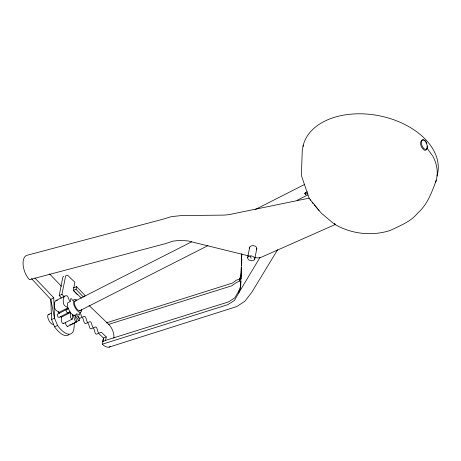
<?xml version="1.0" encoding="UTF-8"?>
<svg xmlns="http://www.w3.org/2000/svg" width="461" height="461" viewBox="0 0 461 461"><rect width="100%" height="100%" fill="white"/><g stroke="black" fill="none" stroke-linecap="round" stroke-linejoin="round"><path stroke-width="0.69" d="M68.971 302.255A7.278 2.899 63.1 0 0 67.692 306.882L68.245 308.582L57.446 314.218A1.809 0.72 63.1 0 0 57.648 316.177A1.809 0.72 63.1 0 0 59.106 317.427L61.083 316.361L61.572 317.064L61.509 320.902A1.809 0.72 63.1 0 0 62.535 323.224A1.809 0.72 63.1 0 0 63.589 323.08M70.602 301.725L70.642 299.16A1.809 0.72 63.1 0 1 71.432 298.78A1.809 0.72 63.1 0 1 72.59 300.578M61.572 317.064L70.435 312.558L72.515 314.736L72.458 318.58A1.809 0.72 63.1 0 1 71.397 318.718A1.809 0.72 63.1 0 1 70.377 316.402L70.435 312.558L68.245 308.582L66.309 309.711A1.809 0.72 63.1 0 0 66.517 311.671A1.809 0.72 63.1 0 0 67.969 312.921L69.98 311.93L61.083 316.361M307.925 193.194L305.436 194.456L305.464 192.491M241.731 253.792L240.561 288.033L238.683 293.006L234.384 300.543L227.815 304.658L102.273 344.229L103.489 338.046L106.237 336.893L101.524 332.427A1.809 0.98 67.3 0 0 100.723 332.404L99.611 332.928A1.809 0.98 67.3 0 1 97.686 331.09L97.11 328.929A1.809 0.98 67.3 0 0 96.556 327.662L95.986 327.114A1.809 0.98 67.3 0 0 95.185 327.091L94.073 327.615A1.809 0.98 67.3 0 1 92.154 325.777L91.572 323.616A1.809 0.98 67.3 0 0 91.024 322.348L90.448 321.801A1.809 0.98 67.3 0 0 89.653 321.778L88.535 322.302A1.809 0.98 67.3 0 1 86.616 320.464L86.034 318.303A1.809 0.98 67.3 0 0 85.487 317.035L84.91 316.488A1.809 0.98 67.3 0 0 84.115 316.465L82.997 316.989A1.809 0.98 67.3 0 1 81.078 315.151L80.496 312.99A1.809 0.98 67.3 0 0 80.191 312.114M240.861 281.152L240.694 286.148L238.815 291.116L234.637 297.99L228.391 301.961L105.598 340.374L102.786 341.561M240.936 279.014L241.322 267.599M241.397 265.461L241.789 254.046M241.334 272.607L241.212 276.174L239.334 281.147L236.159 282.685L231.837 285.78L108.669 324.348L89.048 305.476M241.633 265.726L241.795 259.053M74.325 323.052L74.088 327.316A21.673 9.208 64.5 0 1 57.544 325.449L54.594 326.855L51.569 319.548L50.785 299.408L31.481 278.571M102.849 341.526L103.489 338.046L98.769 333.574A1.809 0.98 67.3 0 0 97.974 333.557L96.862 334.081A1.809 0.98 67.3 0 1 94.937 332.237L94.361 330.082A1.809 0.98 67.3 0 0 93.808 328.814L93.237 328.261A1.809 0.98 67.3 0 0 92.436 328.244L91.324 328.768A1.809 0.98 67.3 0 1 89.405 326.924L88.702 324.325L87.699 322.948A1.809 0.98 67.3 0 0 86.899 322.93L85.786 323.455A1.809 0.98 67.3 0 1 83.867 321.617L83.285 319.456A1.809 0.98 67.3 0 0 82.738 318.188L82.162 317.641A1.809 0.98 67.3 0 0 81.367 317.617L80.249 318.142A1.809 0.98 67.3 0 1 78.33 316.304M105.598 340.374L106.237 336.893M61.14 298.204A1.809 0.98 67.3 0 0 60.593 296.936L59.198 295.553L62.725 277.649A3.613 1.959 67.5 0 1 63.751 276.375M247.672 257.538L249.729 247.067M254.726 259.099A3.613 2.368 11.1 0 0 249.943 255.941A3.613 2.368 11.1 0 0 248.928 259.923A3.613 2.368 11.1 0 0 254.726 259.099L256.783 248.629M303.309 145.1L302.266 150.413L301.39 175.497L309.21 198.472L321.357 213.184L333.032 223.038L335.527 224.374L261.473 257.163A7.226 5.048 6 0 1 256.097 257.734L254.703 257.388M59.198 295.553L61.947 294.406L65.525 276.485A3.613 1.959 67.5 0 1 68.28 275.926L74.913 282.293L73.305 290.338L77.212 294.562M83.406 297.022L76.071 289.335L76.607 286.65L73.374 287.837M84.657 296.705L84.922 295.363L76.607 286.65M241.339 274.289L239.461 279.257L239.334 281.147L241.166 278.081M436.308 180.078C431.928 191.932 427.71 204.327 417.868 212.873C410.826 221.804 400.056 225.636 390.173 230.471C371.779 236.458 350.93 233.923 334.323 224.098M427.151 145.843A5.399 2.363 76.1 0 1 427.099 148.315L426.661 149.289A5.348 2.772 82 0 1 423.895 149.819L422.282 148.131A5.348 3.538 68.5 0 1 420.634 142.979L420.858 141.781A5.399 3.141 62.7 0 1 422.501 139.839A5.492 3.192 62.7 0 1 425.342 140.824A5.492 2.403 76.1 0 1 426.909 144.46M240.561 277.418L239.461 279.257L236.412 280.132L232.407 283.083L106.37 322.861M239.916 289.278L238.815 291.116L238.683 293.006L259.981 257.469M277.637 249.683L251.902 292.13L244.854 301.275L236.637 306.628L109.136 347.11M72.515 314.736L74.129 315.485L75.431 314.742M34.921 278.023L53.735 297.731L50.785 299.408L54.519 318.136L57.544 325.449M56.04 300.537L64.909 296.031M48.117 314.736L51.327 313.111M74.4 301.39L191.695 241.806M255.152 209.571L304.502 184.504M57.567 300.238A14.458 5.757 63.1 0 0 54.726 308.132A1.809 0.72 63.1 0 0 56.023 310.293L59.123 312.339L67.992 307.833L64.892 305.793A1.809 0.72 63.1 0 1 63.589 303.626A14.458 5.757 63.1 0 1 66.43 295.732L67.024 295.876A1.809 0.72 63.1 0 1 68.228 297.576L69.859 302.041M307.504 191.788L304.393 193.366L305.436 194.456M79.747 310.743L207.94 245.627M297.034 200.368L307.931 194.83M63.439 323.553L72.308 319.047M71.046 324.532L79.28 320.349M67.652 326.451L76.52 321.945M51.569 319.548L54.519 318.136L53.735 297.731M73.385 290.315L76.071 289.335M309.233 198.138L229.186 214.596L224.438 215.097L181.369 215.575L171.434 216.624L163.355 219.102L27.28 255.221A14.458 7.468 69.9 0 0 23.136 265.023A14.458 7.468 69.9 0 0 29.492 279.689L165.13 243.725L173.117 241.097L180.458 240.319L187.984 240.93L248.45 255.849M334.311 223.971L335.527 224.374M76.751 313.601L78.819 314.967A1.809 0.72 63.1 0 0 79.551 314.638A1.809 0.72 63.1 0 0 79.004 312.852M76.883 300.284L75.829 299.552A7.278 2.899 63.1 0 0 73.604 303.874C74.717 307.222 76.445 311.256 80.041 312.483L81.343 311.74L81.609 309.423M61.947 294.406L63.341 295.783A1.809 0.98 67.3 0 1 63.889 297.057M73.305 290.338L81.436 298.152M49.523 273.857L61.405 286.304M312.172 202.512L313.031 203.457M314.287 204.874L318.983 210.504M427.099 148.315L432.896 156.244A68.672 45.051 11.1 0 1 435.726 182.066M76.088 314.079L78.762 317.934A1.809 0.72 63.1 0 1 79.407 320.176A1.809 0.72 63.1 0 1 78.093 319.617L75.028 315.203M249.943 255.941L251.199 258.321M74.717 315.376L76.572 320.481A1.809 0.72 63.1 0 1 76.319 321.962A1.809 0.72 63.1 0 1 74.866 320.165L73.011 315.065M65.306 322.758L66.004 324.671A1.809 0.72 63.1 0 0 67.081 326.279A1.809 0.72 63.1 0 0 67.876 326.094M59.123 312.339L59.423 313.152M310.299 199.642L310.449 200.16M249.591 248.225A3.619 2.53 6 0 1 253.792 245.713A3.619 2.53 6 0 1 256.472 249.418M69.029 334.519A21.673 9.208 64.5 0 1 54.594 326.855M61.417 317.681A5.423 2.305 64.5 0 1 60.622 316.707M58.829 312.967A5.423 2.305 64.5 0 1 58.57 311.728M302.998 146.442A68.672 45.051 11.1 0 1 381.466 116.235A68.672 45.051 11.1 0 1 436.982 176.09M427.174 145.399A4.967 2.553 69.7 0 1 423.866 148.569A4.967 2.553 69.7 0 1 421.896 140.57A4.967 2.553 69.7 0 1 426.869 144.16M53.464 324.089A5.423 2.161 63.1 0 1 48.549 319.715A5.423 2.161 63.1 0 1 49.281 314.581M80.352 310.241A5.423 2.161 63.1 0 1 75.581 306.934A5.423 2.161 63.1 0 1 75.541 300.941M70.418 324.855A1.809 0.72 63.1 0 1 69.749 324.7M108.669 324.348A10.845 5.814 67.1 0 1 113.861 338.201M110.404 346.637A14.458 7.751 67.1 0 1 102.273 344.229"/></g></svg>
